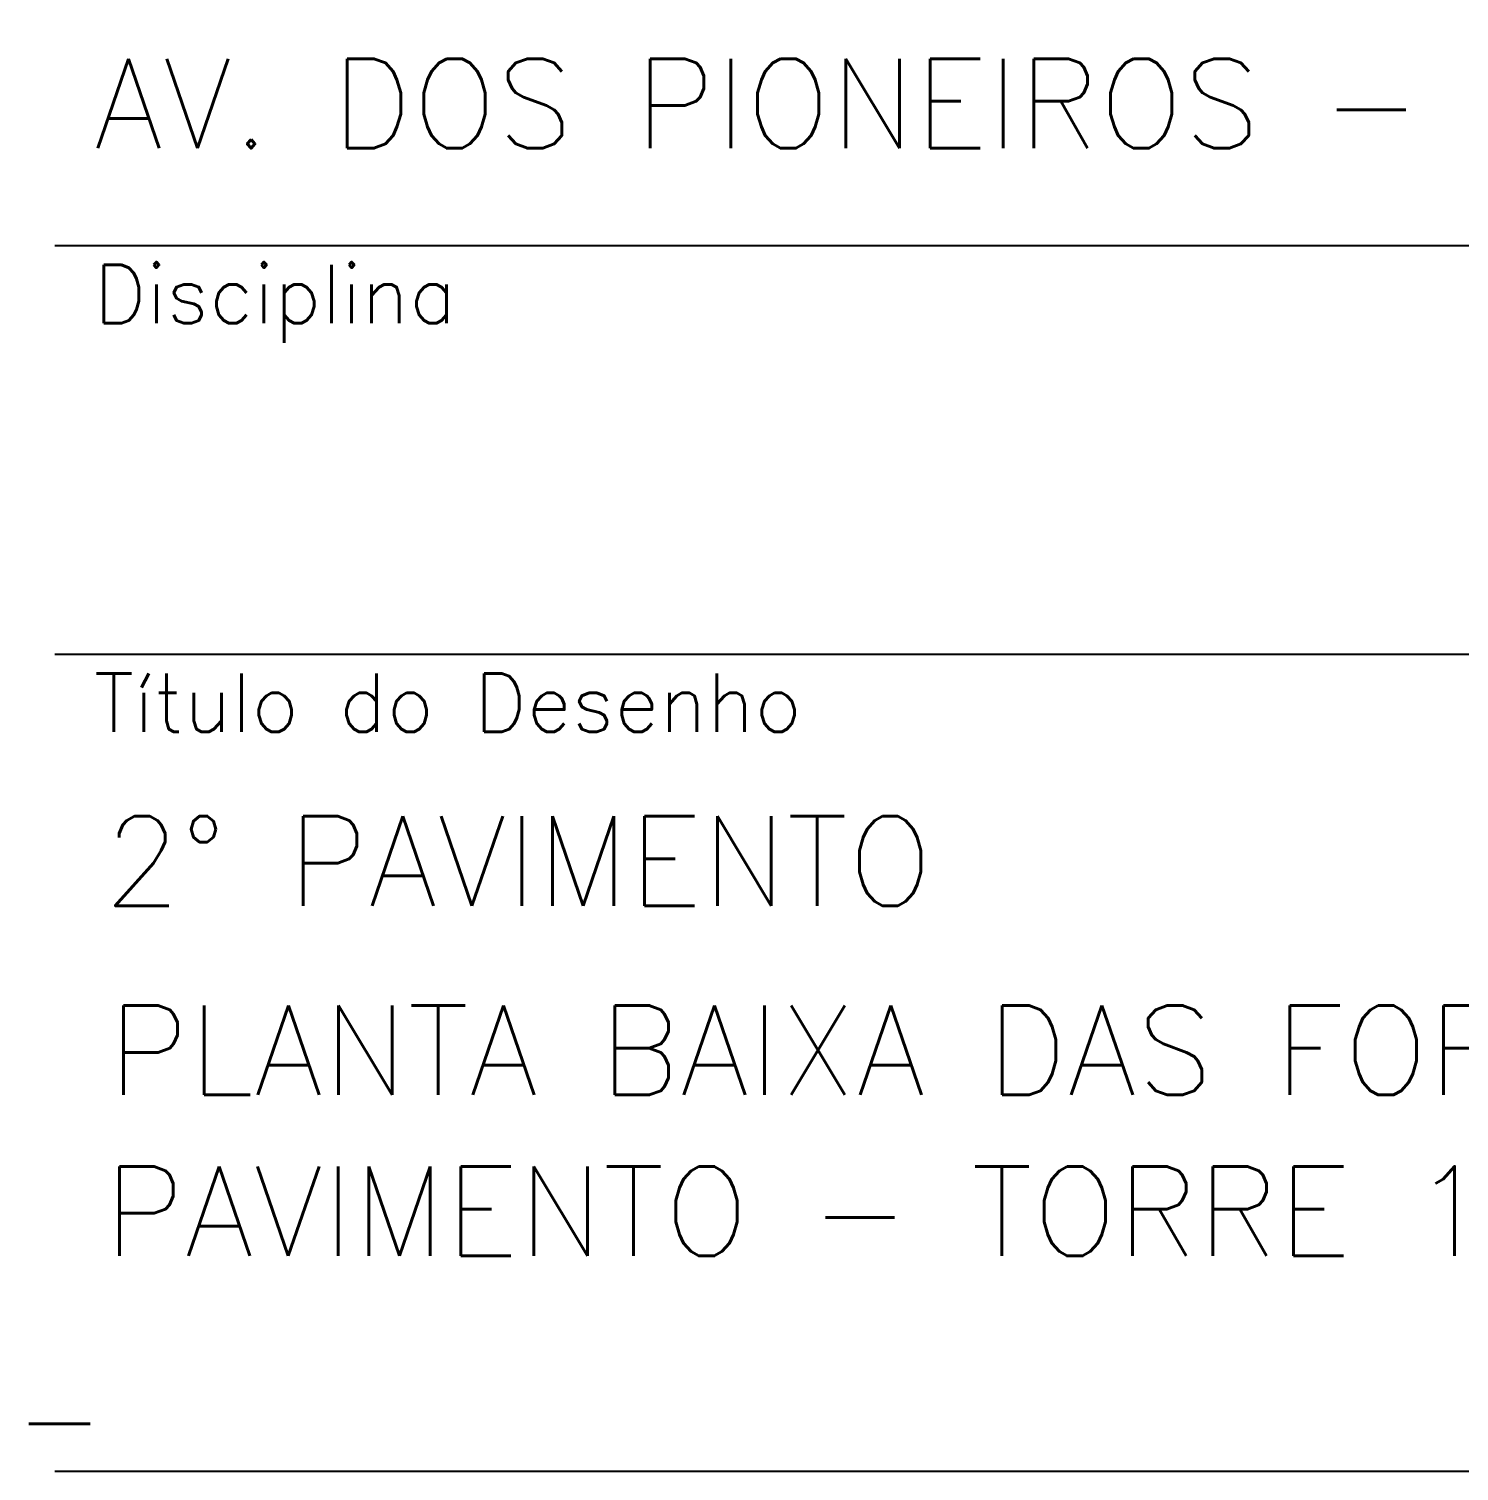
# Model space of a CAD drawing. Extents: x 187 to 6132, y -1204 to 3001.
# Drawn here: x 5253.2 to 5436.9, y -932.8 to -747.5 of the extents above; entities that cross this region are included whole.
import ezdxf

# ---------------------------------------------------------------- set-up
doc = ezdxf.new("R2010")
doc.units = 0
doc.header["$LTSCALE"] = 100
doc.header["$MEASUREMENT"] = 0
doc.layers.get('0').update_dxf_attribs({"color": 245, "linetype": 'CONTINUOUS'})
doc.layers.add('16', color=5, linetype='CONTINUOUS')
doc.layers.add('TEX1', color=7, linetype='CONTINUOUS')
doc.styles.get("Standard").update_dxf_attribs({"font": 'ROMANS.SHX'})

# ---------------------------------------------------------------- blocks, each defined once
blk = doc.blocks.new('CARIMBO_UNION', base_point=(735.032049, -4583.115153))
for p, q in [((718.532049, -4575.465153), (734.032049, -4575.465153)), ((718.532049, -4576.515153), (734.032049, -4576.515153)), ((718.532049, -4578.615153), (734.032049, -4578.615153))]:
    blk.add_line(p, q)
at = {"layer": 'TEX1'}
for s, p in [('Disciplina', (718.632049, -4575.665153)), ('Título do Desenho', (718.632049, -4576.715153))]:
    blk.add_text(s, height=0.15, dxfattribs=at).set_placement(p)

msp = doc.modelspace()

# ---------------------------------------------------------------- block references
at = {"xscale": 50, "yscale": 50}
msp.add_blockref('CARIMBO_UNION', (6081.530458, -1157.790025), dxfattribs=at)

# ---------------------------------------------------------------- texts
at = {"layer": '16', "color": 4}
for s, p in [('2%%d PAVIMENTO', (5262.792946, -860.146109)), ('PLANTA BAIXA DAS FORMAS DO PISO DO 2%%d', (5263.385806, -884.453363)), ('PAVIMENTO - TORRE 1', (5262.855608, -905.131071)), ('_', (5253.182553, -925.630407))]:
    msp.add_text(s, height=11.5, dxfattribs=at).set_placement(p)
at = {"layer": 'TEX1'}
msp.add_text('AV. DOS PIONEIROS - PAULÍNIA', height=11.5, dxfattribs=at).set_placement((5261.530458, -762.790025))

doc.saveas('drawing.dxf')
